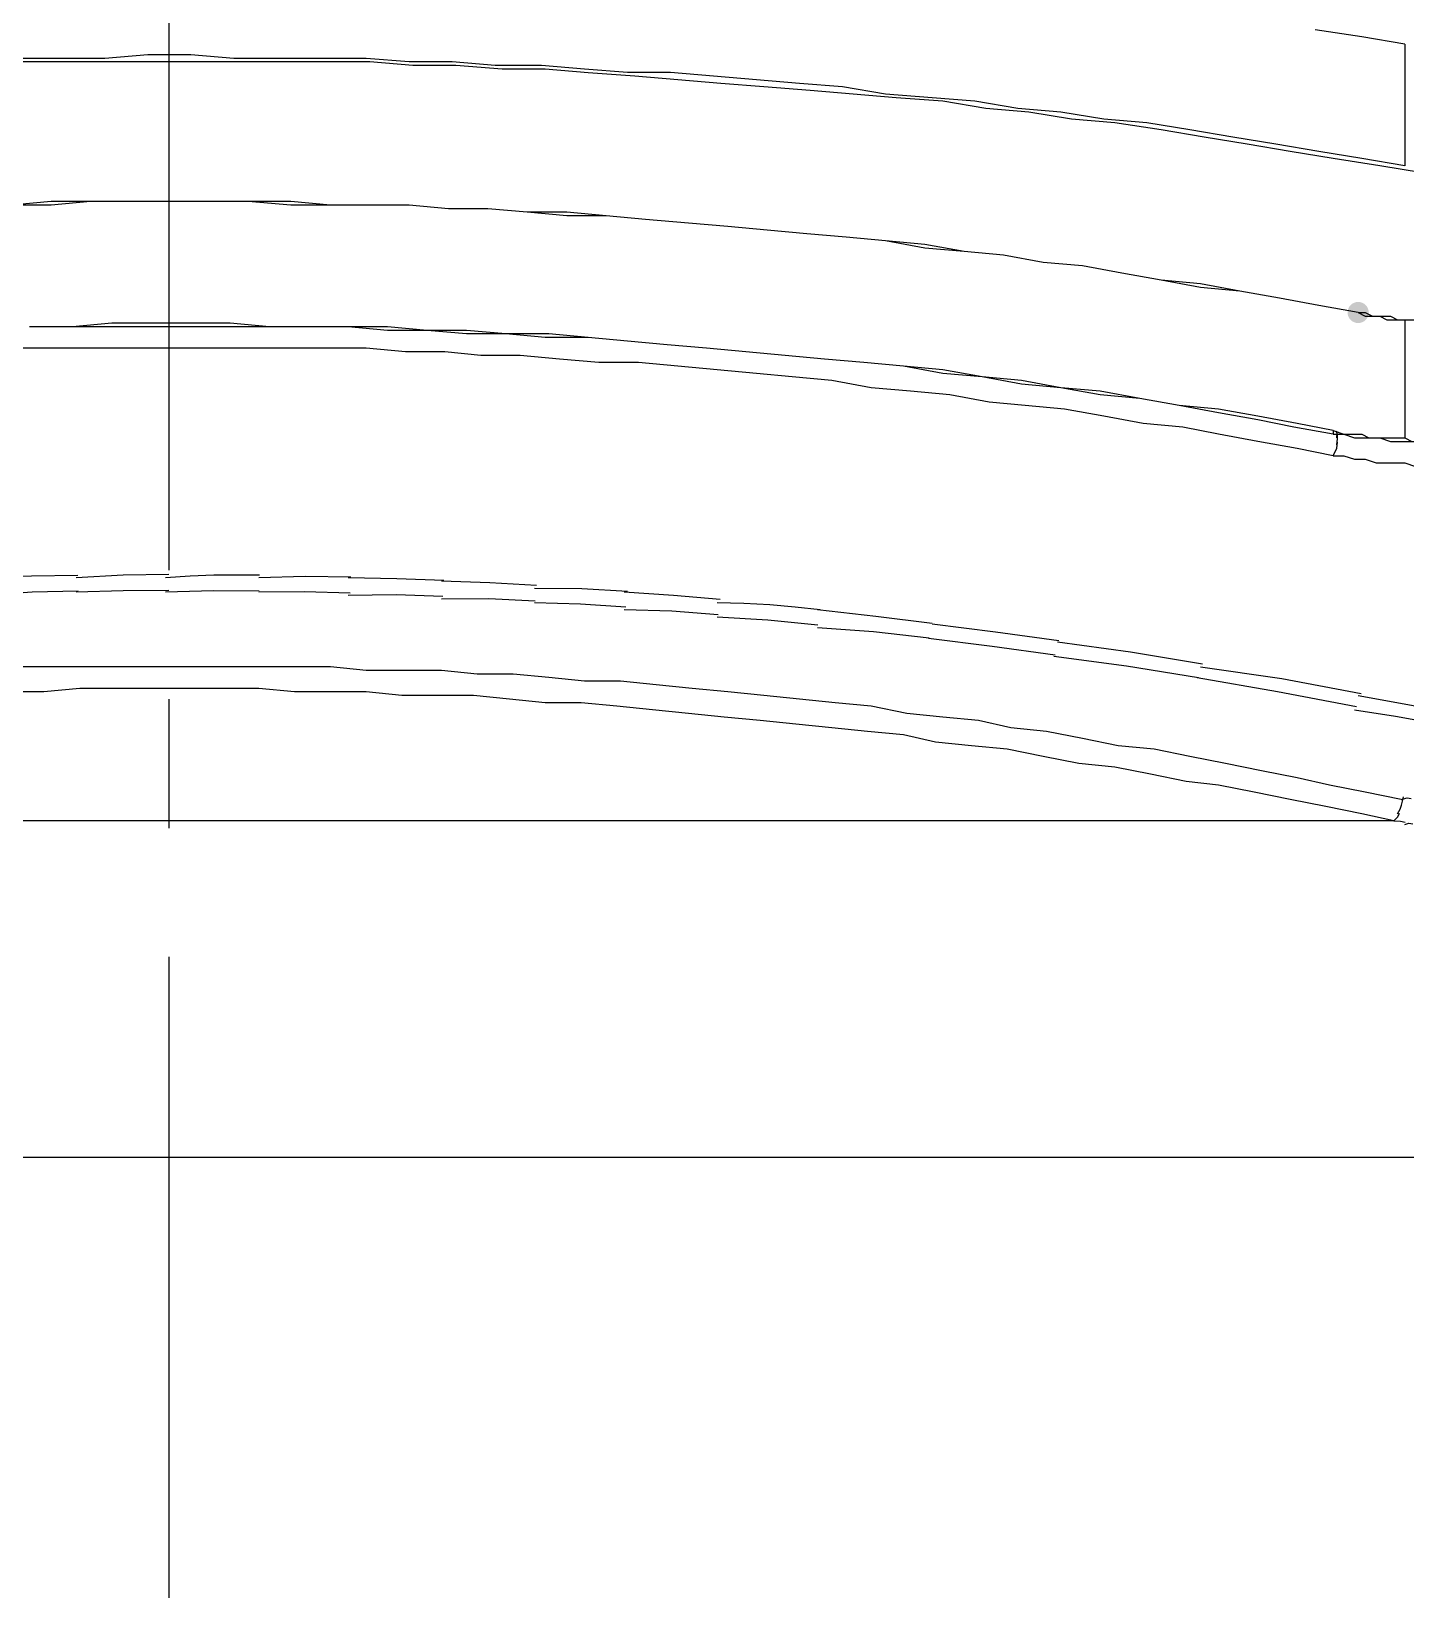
# Model space of a CAD drawing. Header units: millimetres. Extents: x 9 to 367, y 9 to 251.
# Drawn here: x 257.92 to 274.16, y 214.67 to 233.2 of the extents above; entities that cross this region are included whole.
import ezdxf

# ---------------------------------------------------------------- set-up
doc = ezdxf.new("R2010")
doc.units = ezdxf.units.MM
doc.layers.add('图层 1', color=7, linetype='Continuous')

msp = doc.modelspace()

# ---------------------------------------------------------------- hatches: boundary and pattern name
at = {"layer": '图层 1'}
h = msp.add_hatch(color=7, dxfattribs=at)
edge = h.paths.add_edge_path()
edge.add_arc((273.600192, 229.870035), 0.12506, 0, 360)

# ---------------------------------------------------------------- linework, layer by layer
at = {"layer": '图层 1', "color": 1, "lineweight": 25}
for points in [[(259.545561, 226.822), (259.545561, 234.315)], [(259.545561, 223.773929), (259.545561, 225.297929)], [(259.545561, 214.672333), (259.545561, 222.25)]]:
    msp.add_lwpolyline(points, dxfattribs=at)
at = {"layer": '图层 1', "color": 7, "lineweight": 25}
for points in [[(274.150702, 233.045035), (273.642702, 233.129702), (273.092369, 233.214369)], [(274.150702, 233.045035), (274.150702, 231.605702)], [(274.362227, 231.520929), (273.85458, 231.605596), (273.303894, 231.690263), (272.796247, 231.774929), (272.287894, 231.859596), (271.780247, 231.944263), (271.271894, 232.028929), (270.721914, 232.113596), (270.213561, 232.155929), (269.705561, 232.240596), (269.197561, 232.282929), (268.689561, 232.367596), (268.139228, 232.409929), (267.631227, 232.452263), (267.123227, 232.494596), (266.572894, 232.536929), (266.064894, 232.579263), (265.556894, 232.621596), (265.049247, 232.663929), (264.498561, 232.706263), (263.990914, 232.748596), (263.482561, 232.748596), (262.93258, 232.790929), (262.424227, 232.790929), (261.916227, 232.833263), (261.365894, 232.833263), (260.857894, 232.833263), (260.349894, 232.833263), (259.799561, 232.833263), (259.291561, 232.833263), (258.783561, 232.833263), (258.233227, 232.833263), (257.725227, 232.833263)], [(274.150702, 231.605667), (273.642702, 231.690333), (273.134702, 231.775), (272.626702, 231.859667), (272.118702, 231.944333), (271.610702, 232.029), (271.102702, 232.113667), (270.594702, 232.156), (270.086349, 232.240667), (269.578702, 232.283), (269.070702, 232.367667), (268.562702, 232.41), (268.012369, 232.452333), (267.504369, 232.537), (266.996369, 232.579333), (266.488369, 232.621667), (265.980369, 232.664), (265.472016, 232.706333), (264.964369, 232.706333), (264.456369, 232.748667), (263.948369, 232.791), (263.398035, 232.791), (262.890035, 232.833333), (262.382035, 232.833333), (261.874035, 232.875667), (261.366035, 232.875667), (260.857682, 232.875667), (260.307702, 232.875667), (259.799349, 232.918), (259.291702, 232.918), (258.783349, 232.875667), (258.275702, 232.875667), (257.767702, 232.875667)], [(273.600192, 229.870035), (273.134878, 229.954702), (272.668859, 230.039369), (272.203192, 230.124035), (271.737878, 230.166369), (271.271859, 230.251035), (270.806192, 230.335702), (270.340878, 230.420369), (269.874859, 230.462702), (269.409192, 230.547369), (268.943878, 230.589702), (268.477859, 230.632035), (268.012192, 230.716702), (267.546878, 230.759035), (267.081212, 230.801369), (266.615192, 230.843702), (266.149526, 230.886035), (265.684212, 230.928369), (265.175859, 230.970702), (264.710545, 231.013035), (264.244526, 231.013035), (263.778859, 231.055369), (263.313545, 231.097702), (262.847878, 231.097702), (262.381859, 231.140035), (261.916192, 231.140035), (261.450878, 231.140035), (260.984859, 231.140035), (260.477212, 231.182369), (260.011192, 231.182369), (259.545526, 231.182369), (259.080212, 231.182369), (258.614545, 231.182369), (258.148526, 231.140035), (257.682859, 231.140035)], [(273.600192, 229.870035), (273.134878, 229.954702), (272.668859, 230.039369), (272.203192, 230.124035), (271.737878, 230.208702), (271.271859, 230.251035), (270.806192, 230.335702), (270.340878, 230.420369), (269.874859, 230.462702), (269.409192, 230.547369), (268.943878, 230.589702), (268.477859, 230.674369), (268.012192, 230.716702), (267.546878, 230.759035), (267.081212, 230.801369), (266.615192, 230.843702), (266.149526, 230.886035), (265.684212, 230.928369), (265.175859, 230.970702), (264.710545, 231.013035), (264.244526, 231.055369), (263.778859, 231.055369), (263.313545, 231.097702), (262.847878, 231.097702), (262.381859, 231.140035), (261.916192, 231.140035), (261.450878, 231.140035), (260.984859, 231.182369), (260.477212, 231.182369), (260.011192, 231.182369), (259.545526, 231.182369), (259.080212, 231.182369), (258.614545, 231.182369), (258.148526, 231.182369), (257.682859, 231.140035)], [(273.600192, 229.870035), (273.684859, 229.870035), (273.769526, 229.827702), (273.854545, 229.827702), (273.981192, 229.827702), (274.065859, 229.785369), (274.150878, 229.785369), (274.235545, 229.785369), (274.362192, 229.785369)], [(273.600192, 229.870035), (273.684859, 229.827702), (273.769526, 229.827702), (273.854545, 229.827702), (273.938859, 229.785369), (274.065859, 229.785369), (274.150878, 229.785369)], [(273.303894, 228.473035), (272.880561, 228.557702), (272.414894, 228.642369), (271.949227, 228.727035), (271.483561, 228.769369), (271.018247, 228.854035), (270.552228, 228.938702), (270.086561, 228.981035), (269.621247, 229.065702), (269.155227, 229.108035), (268.689561, 229.192702), (268.224247, 229.235035), (267.758227, 229.277369), (267.292561, 229.319702), (266.827247, 229.362035), (266.361227, 229.404369), (265.895561, 229.446702), (265.430247, 229.489035), (264.964227, 229.531369), (264.498561, 229.573702), (264.032894, 229.616035), (263.524894, 229.616035), (263.059227, 229.658369), (262.593914, 229.658369), (262.127894, 229.700702), (261.662227, 229.700702), (261.196914, 229.700702), (260.730894, 229.700702), (260.265227, 229.743035), (259.799561, 229.743035), (259.333894, 229.743035), (258.868227, 229.743035), (258.402914, 229.700702), (257.894561, 229.700702)], [(273.303894, 228.430667), (272.83858, 228.515333), (272.414894, 228.6), (271.949227, 228.684667), (271.483561, 228.769333), (271.018247, 228.854), (270.552228, 228.896333), (270.086561, 228.981), (269.621247, 229.023333), (269.155227, 229.108), (268.689561, 229.150333), (268.224247, 229.235), (267.758227, 229.277333), (267.292561, 229.319667), (266.827247, 229.362), (266.361227, 229.404333), (265.895561, 229.446667), (265.430247, 229.489), (264.964227, 229.531333), (264.498561, 229.573667), (263.990914, 229.573667), (263.524894, 229.616), (263.059227, 229.616), (262.593914, 229.658333), (262.127894, 229.658333), (261.662227, 229.700667), (261.196914, 229.700667), (260.730894, 229.700667), (260.265227, 229.700667), (259.799561, 229.700667), (259.333894, 229.700667), (258.868227, 229.700667), (258.402914, 229.700667), (257.894561, 229.700667)], [(274.150702, 229.785298), (274.235369, 229.785298), (274.319683, 229.785298), (274.447035, 229.785298), (274.531702, 229.785298)], [(274.150702, 229.785298), (274.150702, 228.388298)], [(273.303894, 228.176596), (272.880561, 228.261263), (272.414894, 228.345929), (271.949227, 228.430596), (271.525894, 228.515263), (271.06058, 228.557596), (270.594561, 228.642263), (270.128894, 228.726929), (269.66358, 228.769263), (269.239894, 228.811596), (268.774227, 228.896263), (268.308561, 228.938596), (267.843247, 228.980929), (267.377228, 229.065596), (266.911561, 229.107929), (266.48858, 229.150263), (266.022561, 229.192596), (265.556894, 229.234929), (265.091228, 229.277263), (264.625561, 229.277263), (264.159894, 229.319596), (263.69458, 229.361929), (263.228561, 229.361929), (262.805228, 229.404263), (262.339561, 229.404263), (261.874247, 229.446596), (261.408227, 229.446596), (260.942561, 229.446596), (260.477247, 229.446596), (260.011228, 229.446596), (259.545561, 229.446596), (259.080247, 229.446596), (258.614227, 229.446596), (258.190894, 229.446596), (257.725227, 229.446596)], [(273.303894, 228.473035), (273.430894, 228.430702), (273.515914, 228.430702), (273.642561, 228.430702), (273.727227, 228.388369), (273.85458, 228.388369), (273.938894, 228.388369), (274.023561, 228.388369), (274.150561, 228.388369)], [(273.303894, 228.473035), (273.303894, 228.430702)], [(273.303894, 228.430667), (273.430894, 228.430667), (273.557894, 228.388333), (273.642561, 228.388333), (273.769561, 228.388333), (273.85458, 228.388333), (273.981227, 228.346), (274.065894, 228.346), (274.193247, 228.346), (274.319894, 228.346), (274.404561, 228.346), (274.531561, 228.346)], [(273.346263, 228.388298), (273.352216, 228.447829), (273.342029, 228.466615)], [(273.346263, 228.303737), (273.356361, 228.376718), (273.356141, 228.430384)], [(274.150702, 228.388298), (274.235369, 228.345965), (274.319683, 228.345965), (274.447035, 228.345965), (274.531702, 228.345965)], [(273.303894, 228.176596), (273.34733, 228.266158), (273.357164, 228.337463)], [(273.303894, 228.176596), (273.430894, 228.176596), (273.557894, 228.134263), (273.684894, 228.134263), (273.811894, 228.091929), (273.896914, 228.091929), (274.023561, 228.091929), (274.150561, 228.091929), (274.277914, 228.049596), (274.404561, 228.049596), (274.489227, 228.049596), (274.616227, 228.049596)], [(257.34451, 226.737227), (257.916803, 226.754646), (258.464226, 226.76545)], [(258.444859, 226.737227), (259.000219, 226.768272), (259.541292, 226.773916)], [(259.503192, 226.737227), (259.792718, 226.758025), (260.071561, 226.76761), (260.343327, 226.769325), (260.61162, 226.766508)], [(260.603894, 226.737227), (261.151538, 226.753323), (261.693625, 226.743225)], [(261.662227, 226.737227), (262.238093, 226.724527), (262.790411, 226.703361)], [(257.386526, 226.525702), (257.927334, 226.564993), (258.468142, 226.578619)], [(258.444859, 226.567894), (259.001807, 226.58324), (259.541292, 226.586944)], [(259.503192, 226.567894), (260.069753, 226.582755), (260.607739, 226.579889)], [(260.603894, 226.567894), (261.146334, 226.568908), (261.685864, 226.556958)], [(261.662227, 226.525702), (262.229803, 226.535403), (262.779122, 226.517588)], [(262.762929, 226.695035), (263.334738, 226.675985), (263.886174, 226.646352)], [(263.863667, 226.610298), (264.42207, 226.607476), (264.963275, 226.572904)], [(264.922, 226.567894), (265.506112, 226.527501), (266.059003, 226.478641)], [(262.762929, 226.483333), (263.323008, 226.487699), (263.870652, 226.462167)], [(263.863667, 226.440965), (264.406592, 226.425575), (264.944225, 226.389812)], [(264.922, 226.356369), (265.487106, 226.342213), (266.035014, 226.29816)], [(266.022702, 226.440965), (266.339656, 226.434091), (266.646193, 226.415344), (266.945784, 226.388329), (267.241902, 226.356651)], [(267.207824, 226.356369), (267.899136, 226.279419), (268.564254, 226.196913)], [(266.022702, 226.271631), (266.622733, 226.2375), (267.212974, 226.178498)], [(268.562772, 226.187071), (269.312425, 226.095701), (270.059961, 225.989515)], [(267.207824, 226.144667), (267.871002, 226.099158), (268.529682, 226.022958)], [(268.520404, 226.017561), (269.273805, 225.924383), (270.019004, 225.820358)], [(270.002141, 225.806035), (270.863757, 225.69028), (271.711349, 225.554152)], [(270.04451, 225.975369), (270.909256, 225.856571), (271.760774, 225.717135)], [(274.108333, 224.112596), (273.685, 224.197263), (273.261667, 224.281929), (272.880667, 224.366596), (272.457333, 224.451263), (272.034, 224.535929), (271.610667, 224.620596), (271.187333, 224.705263), (270.764, 224.747596), (270.340667, 224.832263), (269.917333, 224.916929), (269.494, 224.959263), (269.113, 225.043929), (268.689667, 225.086263), (268.265981, 225.128596), (267.843, 225.213263), (267.419667, 225.255596), (266.996333, 225.297929), (266.573, 225.340263), (266.149314, 225.382596), (265.726333, 225.424929), (265.303, 225.467263), (264.879667, 225.509596), (264.456333, 225.509596), (264.032647, 225.551929), (263.609667, 225.594263), (263.186333, 225.594263), (262.763, 225.636596), (262.339667, 225.636596), (261.874, 225.636596), (261.450667, 225.678929), (261.027333, 225.678929), (260.604, 225.678929), (260.180667, 225.678929), (259.757333, 225.678929), (259.334, 225.678929), (258.910667, 225.678929), (258.487333, 225.678929), (258.064, 225.678929), (257.640667, 225.678929)], [(271.737773, 225.678894), (272.697063, 225.543075), (273.636775, 225.364922)], [(274.023596, 223.858702), (273.642596, 223.943369), (273.219616, 224.028035), (272.796282, 224.112702), (272.372596, 224.197369), (271.949263, 224.282035), (271.568263, 224.324369), (271.144929, 224.409035), (270.721949, 224.493702), (270.298263, 224.536035), (269.874929, 224.620702), (269.451596, 224.705369), (269.028263, 224.747702), (268.605282, 224.790035), (268.224282, 224.874702), (267.800596, 224.917035), (267.377263, 224.959369), (266.953929, 225.001702), (266.530596, 225.044035), (266.107616, 225.086369), (265.683929, 225.128702), (265.260596, 225.171035), (264.837263, 225.213369), (264.413929, 225.255702), (263.990949, 225.255702), (263.567263, 225.298035), (263.143929, 225.340369), (262.720596, 225.340369), (262.297263, 225.340369), (261.874282, 225.382702), (261.450596, 225.382702), (261.027263, 225.382702), (260.603929, 225.425035), (260.180596, 225.425035), (259.757616, 225.425035), (259.333929, 225.425035), (258.910596, 225.425035), (258.487263, 225.425035), (258.063929, 225.382702), (257.640949, 225.382702)], [(271.695404, 225.551965), (272.644993, 225.388585), (273.580296, 225.210123)], [(273.600192, 225.340263), (274.577387, 225.162551), (275.523889, 224.95256)], [(273.557824, 225.170929), (274.04297, 225.097866), (274.520907, 225.010283), (274.993817, 224.911919), (275.463882, 224.80651)], [(274.108333, 224.028), (274.123547, 224.092206), (274.134792, 224.143711)], [(274.108333, 224.112596), (274.177963, 224.129574), (274.227219, 224.123532)], [(274.023596, 223.858702), (274.070383, 223.907033), (274.087802, 223.95113)], [(274.065965, 223.943263), (274.097582, 223.997194), (274.112531, 224.045568)], [(274.023596, 223.858702), (245.067596, 223.858702)], [(274.023596, 223.858702), (274.102089, 223.854028), (274.154124, 223.844591)], [(274.150702, 223.816298), (274.200488, 223.830938), (274.247363, 223.824412)], [(277.960631, 219.879263), (241.130631, 219.879263)]]:
    msp.add_lwpolyline(points, dxfattribs=at)

doc.saveas('drawing.dxf')
